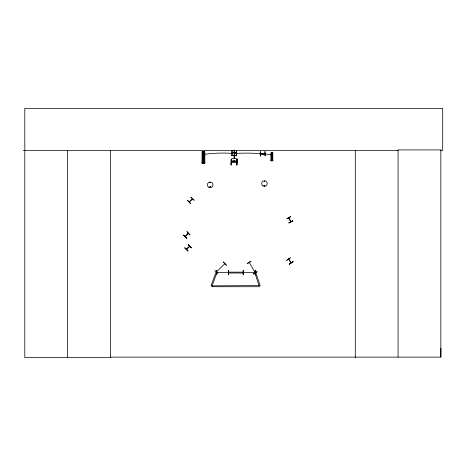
<?xml version="1.0" encoding="UTF-8"?>
<svg xmlns="http://www.w3.org/2000/svg" width="466" height="466" viewBox="0 0 466 466"><rect width="100%" height="100%" fill="white"/><g stroke="black" fill="none" stroke-linecap="round" stroke-linejoin="round"><path stroke-width="0.7" d="M440.521 150.396L442.7 150.396L442.7 108.38L24.803 108.38L24.803 357.62L110.419 357.62L110.36 357.131L440.842 357.131L440.906 348.119M209.921 182.579C210.382 181.618 210.44 183.406 209.945 182.456M210.457 186.907C209.659 187.821 210.015 186.004 210.411 186.837M264.193 185.491C264.542 186.767 264.834 184.553 264.17 185.695M264.659 181.291L264.251 181.058L264.537 181.425M264.81 185.73C264.17 184.064 263.75 187.07 264.857 185.625M249.065 262.515L249.362 262.597M288.681 259.096L290.918 262.742M203.333 163.269L203.63 162.791L203.293 162.762M185.177 236.483L185.602 236.344M189.138 201.836L192.441 198.994M186.406 249.269L186.837 249.135M216.311 272.01L224.857 263.686M224.746 263.861L224.746 263.575M228.235 272.435L216.556 272.447M254.972 272.406L243.456 272.4M290.866 221.635L288.873 217.762M291.134 262.702L288.594 259.044M185.206 236.454L188.328 233.344L185.34 236.565M188.247 233.39L188.188 233.769M188.404 233.548L185.375 236.582M189.703 246.357L186.458 249.188M189.697 246.403L186.616 249.351M210.463 187.21C210.591 185.497 209.083 187.647 210.358 187.256M260.482 153.961L264.921 153.908L260.558 153.757M214.791 270.49L217.867 273.711M190.74 203.531L187.617 200.351M190.879 197.235L194.124 200.293L190.903 197.211M192.441 198.953L189.353 201.947M186.441 249.234L189.592 246.223L189.4 246.654M187.996 250.935L184.757 247.871L187.979 250.958M286.695 260.354L290.324 257.768M289.258 264.041L293.038 261.682L289.24 264.018M289.275 264.071L292.933 261.525M289.369 264.205L293.027 261.665M290.691 216.591L286.811 218.793L290.767 216.742M288.833 222.83L292.799 220.808M255.042 272.826L254.972 272.627M271.818 160.327L271.841 160.654M255.164 272.726L249.281 262.44M228.445 270.297L228.462 274.754L228.48 270.297M255.17 270.297L255.286 272.208M216.539 274.754L216.521 270.303L216.509 274.754M243.258 274.754L243.246 270.303L243.229 274.754M260.209 151.636L260.255 156.087M264.909 151.607L265.183 156.058L264.938 151.607M260.564 153.984L264.874 153.908M23.3 150.57L24.803 150.565M24.803 150.396L398.069 150.396M202.361 152.598L204.586 152.598M232.126 152.621L236.332 152.621M272.791 152.708L271.078 152.714L271.084 160.764L272.791 160.753L272.785 152.708M232.126 152.865L236.332 152.865M202.361 153.413L204.586 153.413M271.195 153.535L272.68 153.535M271.195 154.077L272.68 154.077M204.586 154.636L202.361 154.636A103.516 78.457 -3 0 1 232.796 153.448M271.195 154.893L272.68 154.893A198.434 196.856 4.9 0 0 234.369 153.483M231.876 155.609L236.577 155.592M271.189 155.621L272.674 155.621M202.355 155.726L204.586 155.726M231.876 155.696L236.577 155.714L236.559 150.436M271.189 156.436L272.674 156.436M202.355 156.949L204.586 156.949M231.998 158.358L236.437 158.382M231.346 159.081L231.113 165.016L231.363 159.081M271.195 159.937L272.68 159.937M270.944 160.17L272.925 160.17M270.944 160.228L272.925 160.228M231.346 161.009L236.804 161.009M231.346 161.253L236.804 161.253M233.868 161.597L234.299 161.597L234.299 160.665L233.868 160.665L233.868 161.597L234.27 161.562M202.361 162.197L204.586 162.197M201.988 162.547L204.958 162.547M201.988 162.64L204.958 162.64M202.361 163.426L204.76 163.426L204.749 151.363L202.186 151.374L202.186 163.432L202.966 163.432M203.293 163.444L203.642 163.444M186.796 238.126L183.482 235.138L186.639 238.277M183.616 235.01L186.779 238.138M187.495 200.467L190.577 203.683M188.305 244.481L191.38 247.702M188.188 244.598L191.264 247.813M184.88 247.761L187.955 250.976M290.644 221.746L288.757 217.919M290.359 257.82L286.701 260.36M260.395 151.636L260.418 156.087M255.304 273.478L255.182 274.754L255.199 270.297M440.842 357.131L440.842 149.912L398.069 149.912L398.069 357.131M355.29 150.396L355.29 357.62M272.68 160.753L272.674 152.708L272.598 160.753M272.558 152.708L272.563 160.753M272.47 152.708L272.389 160.753L272.307 152.708M272.272 152.708L272.278 160.753M272.161 160.753L271.707 160.753M271.596 152.714L271.591 160.764M271.497 152.714L271.468 160.764M271.363 152.714L271.375 160.764M271.311 152.714L271.305 160.764M271.195 152.714L271.206 160.764M237.037 159.081L237.037 165.016M236.349 150.436L236.332 155.714M234.334 150.104L234.41 158.108M234.148 161.597L234.148 161.952M234.124 150.104L234.043 158.108M234.019 161.597L234.019 161.952M232.103 150.436L232.126 155.714M231.893 150.436L231.876 155.714M231.13 159.081L231.13 165.016M204.708 151.363L204.708 163.426M204.586 151.363L204.586 163.426M204.463 151.363L204.463 163.426M204.423 151.363L204.411 163.426M204.318 152.073L204.271 155.621M204.318 157.036L204.271 162.716M204.172 151.363L204.149 163.426M204.131 151.363L204.131 163.426M204.032 152.073L203.986 155.621M203.986 157.036L203.98 162.716M203.811 163.426L203.129 163.426M202.966 152.079L202.966 155.627M202.966 157.048L202.966 162.721M202.914 152.079L202.96 155.627M202.96 157.048L202.914 162.721M202.675 152.079L202.617 155.627M202.617 157.048L202.628 162.721M202.535 152.079L202.483 155.627M202.524 157.048L202.529 163.426M202.361 151.374L202.337 163.432M202.238 151.374L202.197 163.432M110.355 150.396L110.355 357.62M67.582 150.396L67.582 357.62M202.99 156.209C203.595 158.096 204.463 154.875 202.99 156.209M271.614 155.941C272.016 157.205 272.593 155.056 271.614 155.941M216.271 271.637L211.051 285.536L211.861 285.839L260.179 285.576L255.403 271.521L254.582 271.8L259.358 286.718L211.855 286.718L217.08 271.94L216.271 271.637M223.307 261.974L226.377 265.201L223.307 261.974M186.988 231.643L189.977 234.951L186.988 231.643M188.322 244.469L191.223 247.848L188.322 244.469M251.017 261.245L247.225 263.581L251.011 261.234M257.051 271.695L253.248 274.014L257.034 271.666M292.794 220.791L288.914 222.993L292.788 220.779M237.054 159.081L236.804 165.016L237.054 159.081M236.309 161.952L231.858 162.046L236.309 161.952M243.38 272.144L228.538 272.144L228.538 273.012L243.38 273.012L243.38 272.144M202.792 163.432L202.815 151.374L202.768 163.432M263.034 185.951A2.784 2.784 0 0 0 267.204 183.546A2.784 2.784 0 0 0 263.034 181.134A2.784 2.784 0 0 0 263.034 185.951M208.762 187.233A2.784 2.784 0 0 0 212.939 184.827A2.784 2.784 0 0 0 208.762 182.416A2.784 2.784 0 0 0 208.762 187.233"/></g></svg>
